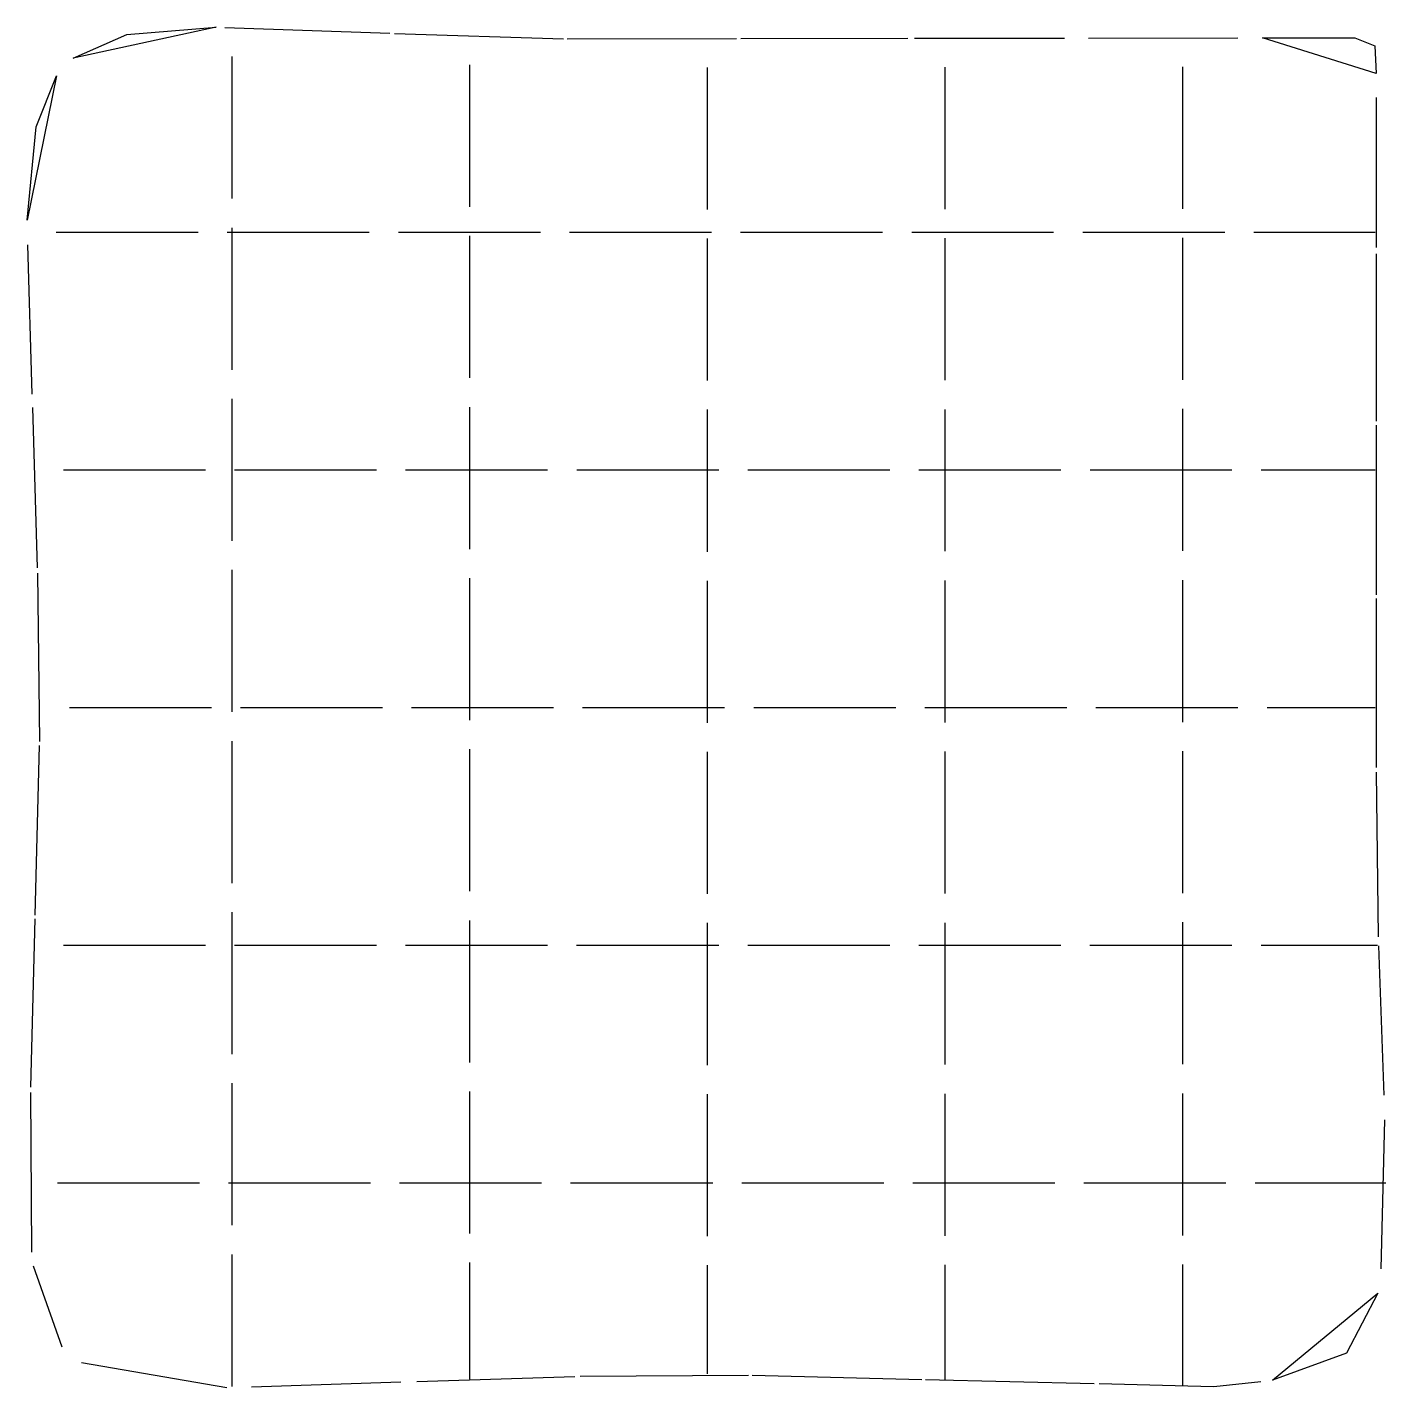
# Model space of a CAD drawing. Extents: x 0.4 to 14.7, y 0.4 to 14.7.
import ezdxf

# ---------------------------------------------------------------- set-up
doc = ezdxf.new("R2010")
doc.units = 0

msp = doc.modelspace()

# ---------------------------------------------------------------- linework, layer by layer
for p, q in [((2.424609, 14.747408), (0.919835, 14.422372)), ((1.485608, 14.670527), (2.424609, 14.747408)), ((2.515145, 14.74426), (4.251876, 14.683875)), ((0.919835, 14.422372), (1.485608, 14.670527)), ((4.299348, 14.682225), (6.077751, 14.6253)), ((6.116599, 14.625356), (7.899225, 14.627931)), ((7.942484, 14.627993), (9.700659, 14.630533)), ((9.770337, 14.630633), (11.347872, 14.632912)), ((11.600539, 14.633277), (13.172208, 14.635547)), ((13.431551, 14.635922), (14.401317, 14.637323)), ((14.626217, 14.260685), (13.431551, 14.635922)), ((14.401317, 14.637323), (14.614807, 14.553203)), ((14.614807, 14.553203), (14.626217, 14.260685)), ((2.592849, 14.4305), (2.592849, 14.4385)), ((2.592849, 12.94451), (2.592849, 14.4305)), ((5.092849, 12.8665), (5.092849, 14.3515)), ((7.592849, 12.83851), (7.592849, 14.3245)), ((10.092849, 14.3195), (10.092849, 14.3275)), ((10.092849, 12.8345), (10.092849, 14.3195)), ((12.592849, 12.8465), (12.592849, 14.3315)), ((0.744913, 14.234573), (0.436342, 12.71703)), ((0.529222, 13.698219), (0.744913, 14.234573)), ((14.626214, 14.00925), (14.626196, 12.431478)), ((0.436342, 12.71703), (0.529222, 13.698219)), ((2.592849, 12.9445), (2.592849, 12.94451)), ((5.092849, 12.8585), (5.092849, 12.8665)), ((7.592849, 12.8305), (7.592849, 12.83851)), ((12.592849, 12.8385), (12.592849, 12.8465)), ((2.592849, 12.612067), (2.592849, 12.6385)), ((2.592849, 11.144489), (2.592849, 12.612067)), ((0.489885, 10.887146), (0.441793, 12.457773)), ((0.7415, 12.592238), (2.2265, 12.592238)), ((0.7415, 12.592238), (2.2265, 12.592238)), ((2.2265, 12.592238), (2.2345, 12.592238)), ((2.5415, 12.592238), (2.5495, 12.592238)), ((2.5495, 12.592238), (4.0345, 12.592238)), ((4.3415, 12.592238), (4.3495, 12.592238)), ((4.3495, 12.592238), (5.8345, 12.592238)), ((5.092849, 12.52925), (5.092849, 12.5515)), ((5.092849, 11.058482), (5.092849, 12.52925)), ((6.141636, 12.592238), (6.278, 12.592238)), ((6.278, 12.592238), (7.60831, 12.592238)), ((7.592849, 11.03851), (7.592849, 12.5245)), ((7.60831, 12.592238), (7.6345, 12.592238)), ((7.9415, 12.592238), (9.4265, 12.592238)), ((9.4265, 12.592238), (9.4345, 12.592238)), ((9.7415, 12.592238), (11.2265, 12.592238)), ((10.092849, 11.0425), (10.092849, 12.5275)), ((11.2265, 12.592238), (11.2345, 12.592238)), ((11.541498, 12.592238), (12.988495, 12.592238)), ((12.592849, 11.0465), (12.592849, 12.5315)), ((12.988495, 12.592238), (13.0345, 12.592238)), ((13.341496, 12.592238), (13.341501, 12.592238)), ((13.341501, 12.592238), (14.610392, 12.592238)), ((14.610392, 12.592238), (14.610804, 12.592238)), ((14.610804, 12.592238), (14.61662, 12.592238)), ((14.626195, 12.364765), (14.626176, 10.60282)), ((7.592849, 11.0305), (7.592849, 11.03851)), ((10.092849, 11.0345), (10.092849, 11.0425)), ((12.592849, 11.0385), (12.592849, 11.0465)), ((0.545857, 9.059173), (0.494146, 10.748001)), ((2.592849, 10.8305), (2.592849, 10.8385)), ((2.592849, 9.34451), (2.592849, 10.8305)), ((5.092849, 9.2665), (5.092849, 10.7515)), ((7.592849, 10.71649), (7.592849, 10.7245)), ((7.592849, 9.2305), (7.592849, 10.71649)), ((10.092849, 10.7195), (10.092849, 10.7275)), ((10.092849, 9.2345), (10.092849, 10.7195)), ((12.592849, 10.7235), (12.592849, 10.7315)), ((12.592849, 9.2385), (12.592849, 10.7235)), ((14.626175, 10.560373), (14.626155, 8.777308)), ((0.817492, 10.092238), (2.295821, 10.092238)), ((0.817492, 10.092238), (2.295821, 10.092238)), ((2.295821, 10.092238), (2.3105, 10.092238)), ((2.617497, 10.092238), (4.025472, 10.092238)), ((4.025472, 10.092238), (4.026012, 10.092238)), ((4.026012, 10.092238), (4.10536, 10.092238)), ((4.10536, 10.092238), (4.1105, 10.092238)), ((4.4175, 10.092238), (5.9025, 10.092238)), ((5.9025, 10.092238), (5.9105, 10.092238)), ((6.217489, 10.092238), (7.682361, 10.092238)), ((7.682361, 10.092238), (7.7105, 10.092238)), ((8.017499, 10.092238), (9.485102, 10.092238)), ((9.485102, 10.092238), (9.5105, 10.092238)), ((9.8175, 10.092238), (9.8255, 10.092238)), ((9.8255, 10.092238), (11.3105, 10.092238)), ((11.6175, 10.092238), (13.1025, 10.092238)), ((13.1025, 10.092238), (13.1105, 10.092238)), ((13.417495, 10.092238), (14.609883, 10.092238)), ((14.609883, 10.092238), (14.61738, 10.092238)), ((2.592849, 9.3445), (2.592849, 9.34451)), ((5.092849, 9.2585), (5.092849, 9.2665)), ((2.592849, 9.020358), (2.592849, 9.0385)), ((2.592849, 7.544501), (2.592849, 9.020358)), ((0.567472, 7.231996), (0.547534, 9.004403)), ((5.092849, 7.714649), (5.092849, 8.951491)), ((7.592849, 7.43851), (7.592849, 8.9245)), ((10.092849, 8.881495), (10.092849, 8.9275)), ((10.092849, 8.815444), (10.092849, 8.881495)), ((12.592849, 8.920404), (12.592849, 8.9315)), ((12.592849, 8.824848), (12.592849, 8.920404)), ((10.092849, 7.434492), (10.092849, 8.815444)), ((12.592849, 7.438485), (12.592849, 8.824848)), ((14.626155, 8.738321), (14.626135, 6.959787)), ((0.879493, 7.592238), (2.357263, 7.592238)), ((0.879493, 7.592238), (2.357263, 7.592238)), ((2.357263, 7.592238), (2.3735, 7.592238)), ((2.679504, 7.592238), (4.052214, 7.592238)), ((4.052214, 7.592238), (4.053271, 7.592238)), ((4.053271, 7.592238), (4.16773, 7.592238)), ((4.16773, 7.592238), (4.1735, 7.592238)), ((4.4795, 7.592238), (4.47951, 7.592238)), ((4.47951, 7.592238), (5.9655, 7.592238)), ((5.092849, 7.458497), (5.092849, 7.714649)), ((5.9655, 7.592238), (5.9735, 7.592238)), ((6.279499, 7.592238), (7.751799, 7.592238)), ((7.751799, 7.592238), (7.7735, 7.592238)), ((8.079511, 7.592238), (9.465931, 7.592238)), ((9.465931, 7.592238), (9.563226, 7.592238)), ((9.563226, 7.592238), (9.5735, 7.592238)), ((9.8795, 7.592238), (9.87951, 7.592238)), ((9.87951, 7.592238), (11.3655, 7.592238)), ((11.3655, 7.592238), (11.3735, 7.592238)), ((11.6795, 7.592238), (11.67951, 7.592238)), ((11.67951, 7.592238), (13.1655, 7.592238)), ((13.1655, 7.592238), (13.1735, 7.592238)), ((13.479478, 7.592238), (14.462812, 7.592238)), ((14.462812, 7.592238), (14.609392, 7.592238)), ((14.609392, 7.592238), (14.61801, 7.592238)), ((7.592849, 7.4305), (7.592849, 7.43851)), ((0.521506, 5.408352), (0.566463, 7.191978)), ((2.592849, 7.22255), (2.592849, 7.2385)), ((2.592849, 5.744502), (2.592849, 7.22255)), ((5.092849, 7.139957), (5.092849, 7.1515)), ((5.092849, 5.658494), (5.092849, 7.139957)), ((7.592849, 7.11341), (7.592849, 7.1245)), ((7.592849, 5.63049), (7.592849, 7.11341)), ((10.092849, 5.6425), (10.092849, 7.1275)), ((12.592849, 7.120291), (12.592849, 7.1315)), ((12.592849, 5.638491), (12.592849, 7.120291)), ((14.626135, 6.911126), (14.648121, 5.180177)), ((10.092849, 5.6345), (10.092849, 5.6425)), ((0.475839, 3.596579), (0.520496, 5.368312)), ((2.592849, 5.426203), (2.592849, 5.4385)), ((2.592849, 3.944496), (2.592849, 5.426203)), ((5.092849, 5.3458), (5.092849, 5.3515)), ((5.092849, 3.8608), (5.092849, 5.3458)), ((7.592849, 5.31649), (7.592849, 5.3245)), ((7.592849, 3.8305), (7.592849, 5.31649)), ((10.092849, 5.316006), (10.092849, 5.3275)), ((10.092849, 3.834502), (10.092849, 5.316006)), ((12.592849, 5.326), (12.592849, 5.3315)), ((12.592849, 5.314106), (12.592849, 5.326)), ((12.592849, 3.838496), (12.592849, 5.314106)), ((0.816492, 5.092238), (2.295806, 5.092238)), ((0.816492, 5.092238), (2.295806, 5.092238)), ((2.295806, 5.092238), (2.3105, 5.092238)), ((2.616476, 5.092238), (4.025951, 5.092238)), ((4.025951, 5.092238), (4.10536, 5.092238)), ((4.10536, 5.092238), (4.1105, 5.092238)), ((4.4165, 5.092238), (4.42451, 5.092238)), ((4.42451, 5.092238), (5.9105, 5.092238)), ((6.216498, 5.092238), (7.682263, 5.092238)), ((7.682263, 5.092238), (7.7105, 5.092238)), ((8.016519, 5.092238), (8.065632, 5.092238)), ((8.065632, 5.092238), (9.239556, 5.092238)), ((9.239556, 5.092238), (9.501093, 5.092238)), ((9.501093, 5.092238), (9.5105, 5.092238)), ((9.8165, 5.092238), (9.82451, 5.092238)), ((9.82451, 5.092238), (11.3105, 5.092238)), ((11.6165, 5.092238), (13.10249, 5.092238)), ((13.10249, 5.092238), (13.1105, 5.092238)), ((13.4165, 5.092238), (13.41651, 5.092238)), ((13.41651, 5.092238), (14.64213, 5.092238)), ((14.651542, 5.083108), (14.706877, 3.513044)), ((5.092849, 3.8585), (5.092849, 3.8608)), ((2.592849, 2.348887), (2.592849, 3.638479)), ((0.484971, 1.862555), (0.474435, 3.540895)), ((5.092849, 2.0665), (5.092849, 3.5515)), ((7.592849, 2.03851), (7.592849, 3.5245)), ((10.092849, 2.0425), (10.092849, 3.5275)), ((12.592849, 2.0465), (12.592849, 3.5315)), ((14.716017, 3.253702), (14.67648, 1.687273)), ((0.7535, 2.592238), (0.75351, 2.592238)), ((0.7535, 2.592238), (0.75351, 2.592238)), ((0.75351, 2.592238), (2.2395, 2.592238)), ((2.2395, 2.592238), (2.2475, 2.592238)), ((2.5535, 2.592238), (2.55351, 2.592238)), ((2.55351, 2.592238), (4.0395, 2.592238)), ((4.0395, 2.592238), (4.0475, 2.592238)), ((4.3535, 2.592238), (4.35351, 2.592238)), ((4.35351, 2.592238), (5.8395, 2.592238)), ((5.8395, 2.592238), (5.8475, 2.592238)), ((6.153478, 2.592238), (7.436942, 2.592238)), ((7.436942, 2.592238), (7.620616, 2.592238)), ((7.620616, 2.592238), (7.6475, 2.592238)), ((7.9535, 2.592238), (7.95351, 2.592238)), ((7.95351, 2.592238), (9.4395, 2.592238)), ((9.4395, 2.592238), (9.4475, 2.592238)), ((9.7535, 2.592238), (9.75351, 2.592238)), ((9.75351, 2.592238), (11.2395, 2.592238)), ((11.2395, 2.592238), (11.2475, 2.592238)), ((11.553478, 2.592238), (12.836942, 2.592238)), ((12.836942, 2.592238), (13.038595, 2.592238)), ((13.038595, 2.592238), (13.0475, 2.592238)), ((13.353498, 2.592238), (14.721643, 2.592238)), ((14.721643, 2.592238), (14.72862, 2.592238)), ((2.592849, 2.14451), (2.592849, 2.348887)), ((2.592849, 2.1445), (2.592849, 2.14451)), ((5.092849, 2.0585), (5.092849, 2.0665)), ((7.592849, 2.0305), (7.592849, 2.03851)), ((10.092849, 2.0345), (10.092849, 2.0425)), ((12.592849, 2.0385), (12.592849, 2.0465)), ((2.592849, 0.44755), (2.592849, 1.8385)), ((2.592849, 0.44755), (2.592849, 1.8385)), ((5.092849, 0.52489), (5.092849, 1.7515)), ((5.092849, 0.52489), (5.092849, 1.7515)), ((7.592849, 0.58302), (7.592849, 1.72449)), ((7.592849, 0.58302), (7.592849, 1.72449)), ((10.092849, 0.52366), (10.092849, 1.7275)), ((10.092849, 0.52366), (10.092849, 1.7275)), ((12.592849, 0.676053), (12.592849, 1.731491)), ((0.803901, 0.861657), (0.503305, 1.716258)), ((13.537698, 0.515203), (14.643547, 1.429927)), ((14.643547, 1.429927), (14.316264, 0.799424)), ((14.316264, 0.799424), (13.537698, 0.515203)), ((2.537662, 0.435216), (1.006225, 0.696698)), ((2.537662, 0.435216), (1.006225, 0.696698)), ((12.592849, 0.4643), (12.592849, 0.676053)), ((12.592849, 0.4643), (12.592849, 0.676053)), ((4.367569, 0.493129), (2.796927, 0.443421)), ((6.195603, 0.550983), (4.534118, 0.4984)), ((8.023037, 0.564281), (6.253315, 0.55281)), ((9.847276, 0.520536), (8.063658, 0.563307)), ((11.661012, 0.477043), (9.886791, 0.519589)), ((12.646088, 0.453421), (11.714017, 0.475772)), ((12.919644, 0.446861), (12.646088, 0.453421)), ((13.413147, 0.4983), (12.919644, 0.446861))]:
    msp.add_line(p, q)

doc.saveas('drawing.dxf')
